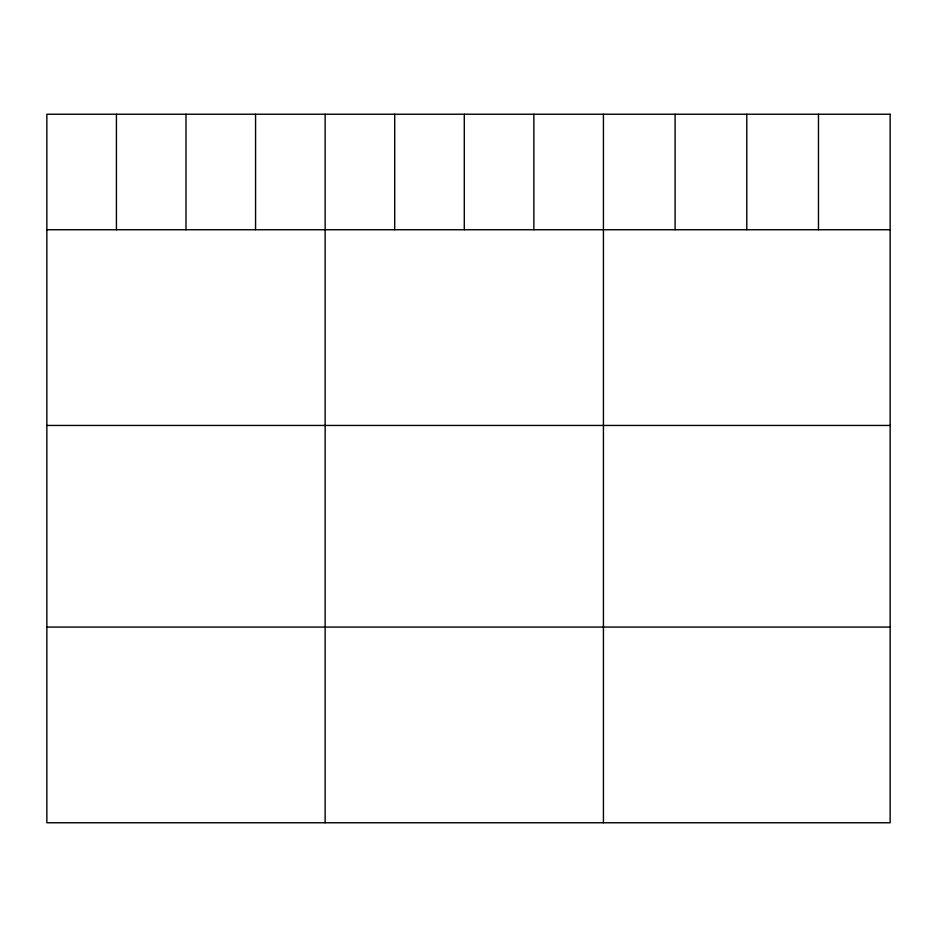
<?xml version="1.0" encoding="UTF-8"?>
<svg xmlns="http://www.w3.org/2000/svg" width="937" height="937" viewBox="0 0 937 937"><rect width="100%" height="100%" fill="white"/><g stroke="black" fill="none" stroke-linecap="round" stroke-linejoin="round"><path stroke-width="1.41" d="M46.85 229.741L890.15 229.741M46.85 425.445L890.15 425.445M46.85 627.076L890.15 627.076M818.469 114.232L818.469 229.741M746.789 114.232L746.789 229.741M675.108 114.232L675.108 229.741M603.428 114.232L603.428 822.768M533.856 114.232L533.856 229.741M464.283 114.232L464.283 229.741M394.711 114.232L394.711 229.741M325.139 114.232L325.139 822.768M255.567 114.232L255.567 229.741M185.994 114.232L185.994 229.741M116.422 114.232L116.422 229.741M890.15 114.232L46.85 114.232L46.85 822.768L890.15 822.768L890.15 114.232"/></g></svg>
